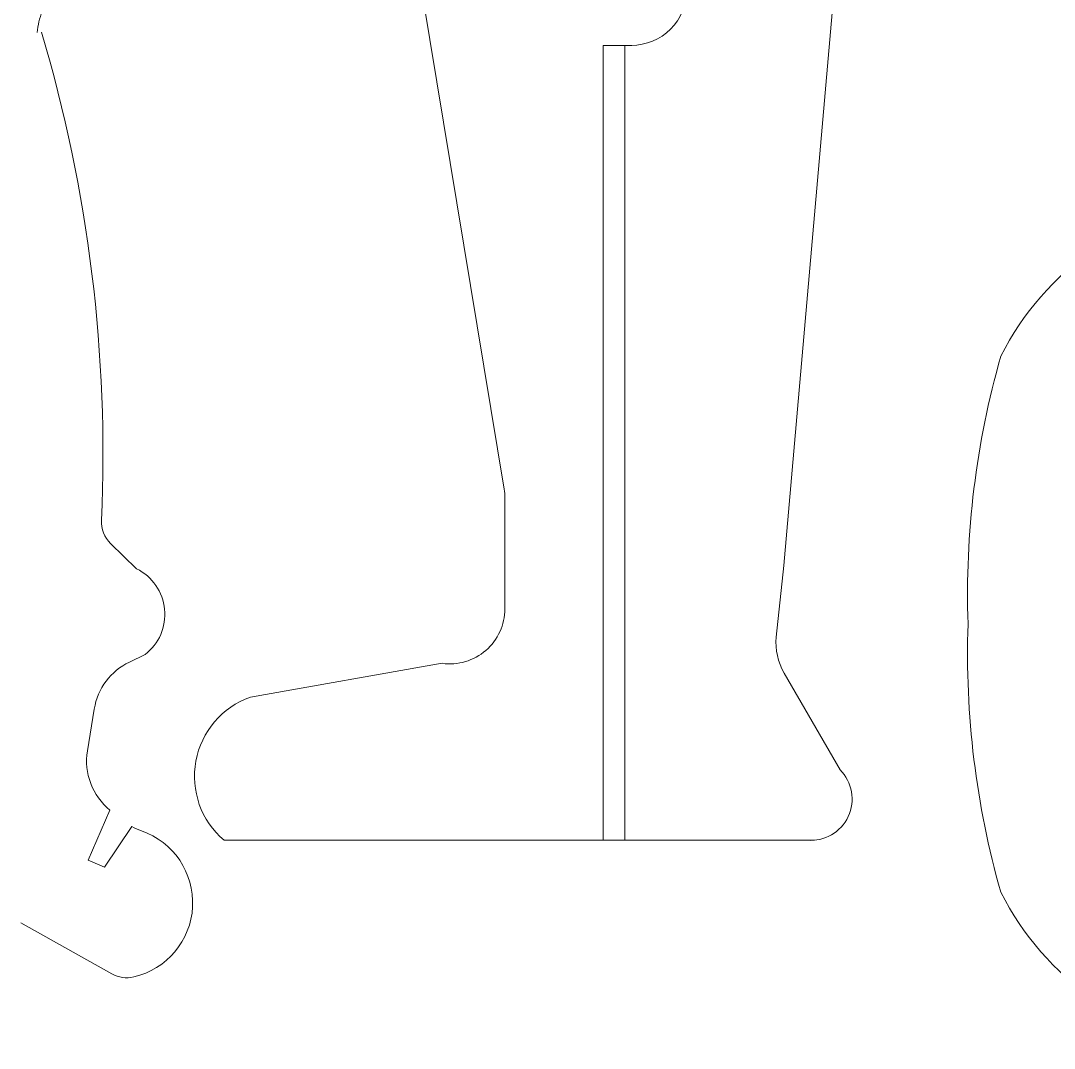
# Model space of a CAD drawing. Header units: millimetres. Extents: x 570 to 650.8, y -8.3 to 42.9.
# Drawn here: x 602.95 to 613.78, y -5.83 to 4.94 of the extents above; entities that cross this region are included whole.
import ezdxf

# ---------------------------------------------------------------- set-up
doc = ezdxf.new("R2010")
doc.units = ezdxf.units.MM
doc.header["$MEASUREMENT"] = 0
doc.layers.add('Layer 1', color=7, linetype='Continuous')

msp = doc.modelspace()

# ---------------------------------------------------------------- linework, layer by layer
at = {"layer": 'Layer 1', "color": 4, "lineweight": 9}
for points in [[(608.01923, 0.02991), (608.01923, 0.02991), (606.81706, 7.30303), (606.81706, 7.30303)], [(608.01923, 0.02991), (608.01923, 0.02991), (606.81706, 7.30303), (606.81706, 7.30303)], [(608.01923, 0.02991), (608.01923, 0.02991), (606.81706, 7.30303), (606.81706, 7.30303)], [(608.01923, 0.02991), (608.01923, 0.02991), (606.81706, 7.30303), (606.81706, 7.30303)], [(608.01923, 0.02991), (608.01923, 0.02991), (606.81706, 7.30303), (606.81706, 7.30303)], [(608.01923, 0.02991), (608.01923, 0.02991), (606.81706, 7.30303), (606.81706, 7.30303)], [(608.01923, 0.02991), (608.01923, 0.02991), (606.81706, 7.30303), (606.81706, 7.30303)], [(608.01923, 0.02991), (608.01923, 0.02991), (606.81706, 7.30303), (606.81706, 7.30303)], [(608.01923, 0.02991), (608.01923, 0.02991), (606.81706, 7.30303), (606.81706, 7.30303)], [(608.01923, 0.02991), (608.01923, 0.02991), (606.81706, 7.30303), (606.81706, 7.30303)], [(608.01923, 0.02991), (608.01923, 0.02991), (606.81706, 7.30303), (606.81706, 7.30303)], [(608.01923, 0.02991), (608.01923, 0.02991), (606.81706, 7.30303), (606.81706, 7.30303)], [(608.01923, 0.02991), (608.01923, 0.02991), (606.81706, 7.30303), (606.81706, 7.30303)], [(608.01923, 0.02991), (608.01923, 0.02991), (606.81706, 7.30303), (606.81706, 7.30303)], [(608.01923, 0.02991), (608.01923, 0.02991), (606.81706, 7.30303), (606.81706, 7.30303)], [(608.01923, 0.02991), (608.01923, 0.02991), (606.81706, 7.30303), (606.81706, 7.30303)], [(608.01923, 0.02991), (608.01923, 0.02991), (606.81706, 7.30303), (606.81706, 7.30303)], [(608.01923, 0.02991), (608.01923, 0.02991), (606.81706, 7.30303), (606.81706, 7.30303)], [(608.01923, 0.02991), (608.01923, 0.02991), (606.81706, 7.30303), (606.81706, 7.30303)], [(608.01923, 0.02991), (608.01923, 0.02991), (606.81706, 7.30303), (606.81706, 7.30303)], [(608.01923, 0.02991), (608.01923, 0.02991), (606.81706, 7.30303), (606.81706, 7.30303)], [(611.46397, 5.10288), (611.46397, 5.10288), (610.94981, -0.77228), (610.94981, -0.77228)], [(611.46397, 5.10288), (611.46397, 5.10288), (610.94981, -0.77228), (610.94981, -0.77228)], [(611.46397, 5.10288), (611.46397, 5.10288), (610.94981, -0.77228), (610.94981, -0.77228)], [(611.46397, 5.10288), (611.46397, 5.10288), (610.94981, -0.77228), (610.94981, -0.77228)], [(611.46397, 5.10288), (611.46397, 5.10288), (610.94981, -0.77228), (610.94981, -0.77228)], [(611.46397, 5.10288), (611.46397, 5.10288), (610.94981, -0.77228), (610.94981, -0.77228)], [(611.46397, 5.10288), (611.46397, 5.10288), (610.94981, -0.77228), (610.94981, -0.77228)], [(611.46397, 5.10288), (611.46397, 5.10288), (610.94981, -0.77228), (610.94981, -0.77228)], [(611.46397, 5.10288), (611.46397, 5.10288), (610.94981, -0.77228), (610.94981, -0.77228)], [(611.46397, 5.10288), (611.46397, 5.10288), (610.94981, -0.77228), (610.94981, -0.77228)], [(611.46397, 5.10288), (611.46397, 5.10288), (610.94981, -0.77228), (610.94981, -0.77228)], [(611.46397, 5.10288), (611.46397, 5.10288), (610.94981, -0.77228), (610.94981, -0.77228)], [(611.46397, 5.10288), (611.46397, 5.10288), (610.94981, -0.77228), (610.94981, -0.77228)], [(611.46397, 5.10288), (611.46397, 5.10288), (610.94981, -0.77228), (610.94981, -0.77228)], [(611.46397, 5.10288), (611.46397, 5.10288), (610.94981, -0.77228), (610.94981, -0.77228)], [(611.46397, 5.10288), (611.46397, 5.10288), (610.94981, -0.77228), (610.94981, -0.77228)], [(611.46397, 5.10288), (611.46397, 5.10288), (610.94981, -0.77228), (610.94981, -0.77228)], [(611.46397, 5.10288), (611.46397, 5.10288), (610.94981, -0.77228), (610.94981, -0.77228)], [(611.46397, 5.10288), (611.46397, 5.10288), (610.94981, -0.77228), (610.94981, -0.77228)], [(611.46397, 5.10288), (611.46397, 5.10288), (610.94981, -0.77228), (610.94981, -0.77228)], [(611.46397, 5.10288), (611.46397, 5.10288), (610.94981, -0.77228), (610.94981, -0.77228)], [(603.17719, 5.03846), (603.14724, 4.96812), (603.12963, 4.89316), (603.12509, 4.81687)], [(603.79648, -0.29598), (603.87524, 1.43179), (603.66303, 3.16071), (603.16874, 4.81824)], [(609.35564, 4.68141), (609.35564, 4.68141), (609.05644, 4.68141), (609.05644, 4.68141)], [(609.35564, 4.68141), (609.35564, 4.68141), (609.05644, 4.68141), (609.05644, 4.68141)], [(609.35564, 4.68141), (609.35564, 4.68141), (609.05644, 4.68141), (609.05644, 4.68141)], [(609.35564, 4.68141), (609.35564, 4.68141), (609.05644, 4.68141), (609.05644, 4.68141)], [(609.35564, 4.68141), (609.35564, 4.68141), (609.05644, 4.68141), (609.05644, 4.68141)], [(609.35564, 4.68141), (609.35564, 4.68141), (609.05644, 4.68141), (609.05644, 4.68141)], [(609.35564, 4.68141), (609.35564, 4.68141), (609.05644, 4.68141), (609.05644, 4.68141)], [(609.35564, 4.68141), (609.35564, 4.68141), (609.05644, 4.68141), (609.05644, 4.68141)], [(609.35564, 4.68141), (609.35564, 4.68141), (609.05644, 4.68141), (609.05644, 4.68141)], [(609.35564, 4.68141), (609.35564, 4.68141), (609.05644, 4.68141), (609.05644, 4.68141)], [(609.35564, 4.68141), (609.35564, 4.68141), (609.05644, 4.68141), (609.05644, 4.68141)], [(609.35564, 4.68141), (609.35564, 4.68141), (609.05644, 4.68141), (609.05644, 4.68141)], [(609.35564, 4.68141), (609.35564, 4.68141), (609.05644, 4.68141), (609.05644, 4.68141)], [(609.35564, 4.68141), (609.35564, 4.68141), (609.05644, 4.68141), (609.05644, 4.68141)], [(609.35564, 4.68141), (609.35564, 4.68141), (609.05644, 4.68141), (609.05644, 4.68141)], [(609.35564, 4.68141), (609.35564, 4.68141), (609.05644, 4.68141), (609.05644, 4.68141)], [(609.35564, 4.68141), (609.35564, 4.68141), (609.05644, 4.68141), (609.05644, 4.68141)], [(609.35564, 4.68141), (609.35564, 4.68141), (609.05644, 4.68141), (609.05644, 4.68141)], [(609.35564, 4.68141), (609.35564, 4.68141), (609.05644, 4.68141), (609.05644, 4.68141)], [(609.35564, 4.68141), (609.35564, 4.68141), (609.05644, 4.68141), (609.05644, 4.68141)], [(609.35564, 4.68141), (609.35564, 4.68141), (609.05644, 4.68141), (609.05644, 4.68141)], [(609.05644, 4.68141), (609.05644, 4.68141), (609.05644, -3.65297), (609.05644, -3.65297)], [(609.05644, 4.68141), (609.05644, 4.68141), (609.05644, -3.65297), (609.05644, -3.65297)], [(609.05644, 4.68141), (609.05644, 4.68141), (609.05644, -3.65297), (609.05644, -3.65297)], [(609.05644, 4.68141), (609.05644, 4.68141), (609.05644, -3.65297), (609.05644, -3.65297)], [(609.05644, 4.68141), (609.05644, 4.68141), (609.05644, -3.65297), (609.05644, -3.65297)], [(609.05644, 4.68141), (609.05644, 4.68141), (609.05644, -3.65297), (609.05644, -3.65297)], [(609.05644, 4.68141), (609.05644, 4.68141), (609.05644, -3.65297), (609.05644, -3.65297)], [(609.05644, 4.68141), (609.05644, 4.68141), (609.05644, -3.65297), (609.05644, -3.65297)], [(609.05644, 4.68141), (609.05644, 4.68141), (609.05644, -3.65297), (609.05644, -3.65297)], [(609.05644, 4.68141), (609.05644, 4.68141), (609.05644, -3.65297), (609.05644, -3.65297)], [(609.05644, 4.68141), (609.05644, 4.68141), (609.05644, -3.65297), (609.05644, -3.65297)], [(609.05644, 4.68141), (609.05644, 4.68141), (609.05644, -3.65297), (609.05644, -3.65297)], [(609.05644, 4.68141), (609.05644, 4.68141), (609.05644, -3.65297), (609.05644, -3.65297)], [(609.05644, 4.68141), (609.05644, 4.68141), (609.05644, -3.65297), (609.05644, -3.65297)], [(609.05644, 4.68141), (609.05644, 4.68141), (609.05644, -3.65297), (609.05644, -3.65297)], [(609.05644, 4.68141), (609.05644, 4.68141), (609.05644, -3.65297), (609.05644, -3.65297)], [(609.05644, 4.68141), (609.05644, 4.68141), (609.05644, -3.65297), (609.05644, -3.65297)], [(609.05644, 4.68141), (609.05644, 4.68141), (609.05644, -3.65297), (609.05644, -3.65297)], [(609.05644, 4.68141), (609.05644, 4.68141), (609.05644, -3.65297), (609.05644, -3.65297)], [(609.05644, 4.68141), (609.05644, 4.68141), (609.05644, -3.65297), (609.05644, -3.65297)], [(609.05644, 4.68141), (609.05644, 4.68141), (609.05644, -3.65297), (609.05644, -3.65297)], [(609.28426, 4.68141), (609.28426, 4.68141), (609.28426, -3.65297), (609.28426, -3.65297)], [(609.28426, 4.68141), (609.28426, 4.68141), (609.28426, -3.65297), (609.28426, -3.65297)], [(609.28426, 4.68141), (609.28426, 4.68141), (609.28426, -3.65297), (609.28426, -3.65297)], [(609.28426, 4.68141), (609.28426, 4.68141), (609.28426, -3.65297), (609.28426, -3.65297)], [(609.28426, 4.68141), (609.28426, 4.68141), (609.28426, -3.65297), (609.28426, -3.65297)], [(609.28426, 4.68141), (609.28426, 4.68141), (609.28426, -3.65297), (609.28426, -3.65297)], [(609.28426, 4.68141), (609.28426, 4.68141), (609.28426, -3.65297), (609.28426, -3.65297)], [(609.28426, 4.68141), (609.28426, 4.68141), (609.28426, -3.65297), (609.28426, -3.65297)], [(609.28426, 4.68141), (609.28426, 4.68141), (609.28426, -3.65297), (609.28426, -3.65297)], [(609.28426, 4.68141), (609.28426, 4.68141), (609.28426, -3.65297), (609.28426, -3.65297)], [(609.28426, 4.68141), (609.28426, 4.68141), (609.28426, -3.65297), (609.28426, -3.65297)], [(609.28426, 4.68141), (609.28426, 4.68141), (609.28426, -3.65297), (609.28426, -3.65297)], [(609.28426, 4.68141), (609.28426, 4.68141), (609.28426, -3.65297), (609.28426, -3.65297)], [(609.28426, 4.68141), (609.28426, 4.68141), (609.28426, -3.65297), (609.28426, -3.65297)], [(609.28426, 4.68141), (609.28426, 4.68141), (609.28426, -3.65297), (609.28426, -3.65297)], [(609.28426, 4.68141), (609.28426, 4.68141), (609.28426, -3.65297), (609.28426, -3.65297)], [(609.28426, 4.68141), (609.28426, 4.68141), (609.28426, -3.65297), (609.28426, -3.65297)], [(609.28426, 4.68141), (609.28426, 4.68141), (609.28426, -3.65297), (609.28426, -3.65297)], [(609.28426, 4.68141), (609.28426, 4.68141), (609.28426, -3.65297), (609.28426, -3.65297)], [(609.28426, 4.68141), (609.28426, 4.68141), (609.28426, -3.65297), (609.28426, -3.65297)], [(609.28426, 4.68141), (609.28426, 4.68141), (609.28426, -3.65297), (609.28426, -3.65297)], [(615.57727, 3.05952), (614.56656, 2.94737), (613.68087, 2.33164), (613.22379, 1.42311)], [(613.22381, 1.42311), (612.96336, 0.51052), (612.84738, -0.43727), (612.88014, -1.38593)], [(608.02633, -0.06553), (608.02633, -0.03364), (608.02398, -0.00172), (608.01922, 0.02989)], [(608.02633, -1.22669), (608.02633, -1.22669), (608.02633, -0.06553), (608.02633, -0.06553)], [(608.02633, -1.22669), (608.02633, -1.22669), (608.02633, -0.06553), (608.02633, -0.06553)], [(608.02633, -1.22669), (608.02633, -1.22669), (608.02633, -0.06553), (608.02633, -0.06553)], [(608.02633, -1.22669), (608.02633, -1.22669), (608.02633, -0.06553), (608.02633, -0.06553)], [(608.02633, -1.22669), (608.02633, -1.22669), (608.02633, -0.06553), (608.02633, -0.06553)], [(608.02633, -1.22669), (608.02633, -1.22669), (608.02633, -0.06553), (608.02633, -0.06553)], [(608.02633, -1.22669), (608.02633, -1.22669), (608.02633, -0.06553), (608.02633, -0.06553)], [(608.02633, -1.22669), (608.02633, -1.22669), (608.02633, -0.06553), (608.02633, -0.06553)], [(608.02633, -1.22669), (608.02633, -1.22669), (608.02633, -0.06553), (608.02633, -0.06553)], [(608.02633, -1.22669), (608.02633, -1.22669), (608.02633, -0.06553), (608.02633, -0.06553)], [(608.02633, -1.22669), (608.02633, -1.22669), (608.02633, -0.06553), (608.02633, -0.06553)], [(608.02633, -1.22669), (608.02633, -1.22669), (608.02633, -0.06553), (608.02633, -0.06553)], [(608.02633, -1.22669), (608.02633, -1.22669), (608.02633, -0.06553), (608.02633, -0.06553)], [(608.02633, -1.22669), (608.02633, -1.22669), (608.02633, -0.06553), (608.02633, -0.06553)], [(608.02633, -1.22669), (608.02633, -1.22669), (608.02633, -0.06553), (608.02633, -0.06553)], [(608.02633, -1.22669), (608.02633, -1.22669), (608.02633, -0.06553), (608.02633, -0.06553)], [(608.02633, -1.22669), (608.02633, -1.22669), (608.02633, -0.06553), (608.02633, -0.06553)], [(608.02633, -1.22669), (608.02633, -1.22669), (608.02633, -0.06553), (608.02633, -0.06553)], [(608.02633, -1.22669), (608.02633, -1.22669), (608.02633, -0.06553), (608.02633, -0.06553)], [(608.02633, -1.22669), (608.02633, -1.22669), (608.02633, -0.06553), (608.02633, -0.06553)], [(608.02633, -1.22669), (608.02633, -1.22669), (608.02633, -0.06553), (608.02633, -0.06553)], [(603.79648, -0.29598), (603.79229, -0.38766), (603.82743, -0.47669), (603.89309, -0.54077)], [(603.89311, -0.54076), (603.89311, -0.54076), (604.16503, -0.80623), (604.16503, -0.80623)], [(603.89311, -0.54076), (603.89311, -0.54076), (604.16503, -0.80623), (604.16503, -0.80623)], [(603.89311, -0.54076), (603.89311, -0.54076), (604.16503, -0.80623), (604.16503, -0.80623)], [(603.89311, -0.54076), (603.89311, -0.54076), (604.16503, -0.80623), (604.16503, -0.80623)], [(603.89311, -0.54076), (603.89311, -0.54076), (604.16503, -0.80623), (604.16503, -0.80623)], [(603.89311, -0.54076), (603.89311, -0.54076), (604.16503, -0.80623), (604.16503, -0.80623)], [(603.89311, -0.54076), (603.89311, -0.54076), (604.16503, -0.80623), (604.16503, -0.80623)], [(603.89311, -0.54076), (603.89311, -0.54076), (604.16503, -0.80623), (604.16503, -0.80623)], [(603.89311, -0.54076), (603.89311, -0.54076), (604.16503, -0.80623), (604.16503, -0.80623)], [(603.89311, -0.54076), (603.89311, -0.54076), (604.16503, -0.80623), (604.16503, -0.80623)], [(603.89311, -0.54076), (603.89311, -0.54076), (604.16503, -0.80623), (604.16503, -0.80623)], [(603.89311, -0.54076), (603.89311, -0.54076), (604.16503, -0.80623), (604.16503, -0.80623)], [(603.89311, -0.54076), (603.89311, -0.54076), (604.16503, -0.80623), (604.16503, -0.80623)], [(603.89311, -0.54076), (603.89311, -0.54076), (604.16503, -0.80623), (604.16503, -0.80623)], [(603.89311, -0.54076), (603.89311, -0.54076), (604.16503, -0.80623), (604.16503, -0.80623)], [(603.89311, -0.54076), (603.89311, -0.54076), (604.16503, -0.80623), (604.16503, -0.80623)], [(603.89311, -0.54076), (603.89311, -0.54076), (604.16503, -0.80623), (604.16503, -0.80623)], [(603.89311, -0.54076), (603.89311, -0.54076), (604.16503, -0.80623), (604.16503, -0.80623)], [(603.89311, -0.54076), (603.89311, -0.54076), (604.16503, -0.80623), (604.16503, -0.80623)], [(603.89311, -0.54076), (603.89311, -0.54076), (604.16503, -0.80623), (604.16503, -0.80623)], [(603.89311, -0.54076), (603.89311, -0.54076), (604.16503, -0.80623), (604.16503, -0.80623)], [(610.94981, -0.77228), (610.94981, -0.77228), (610.86907, -1.52219), (610.86907, -1.52219)], [(610.94981, -0.77228), (610.94981, -0.77228), (610.86907, -1.52219), (610.86907, -1.52219)], [(610.94981, -0.77228), (610.94981, -0.77228), (610.86907, -1.52219), (610.86907, -1.52219)], [(610.94981, -0.77228), (610.94981, -0.77228), (610.86907, -1.52219), (610.86907, -1.52219)], [(610.94981, -0.77228), (610.94981, -0.77228), (610.86907, -1.52219), (610.86907, -1.52219)], [(610.94981, -0.77228), (610.94981, -0.77228), (610.86907, -1.52219), (610.86907, -1.52219)], [(610.94981, -0.77228), (610.94981, -0.77228), (610.86907, -1.52219), (610.86907, -1.52219)], [(610.94981, -0.77228), (610.94981, -0.77228), (610.86907, -1.52219), (610.86907, -1.52219)], [(610.94981, -0.77228), (610.94981, -0.77228), (610.86907, -1.52219), (610.86907, -1.52219)], [(610.94981, -0.77228), (610.94981, -0.77228), (610.86907, -1.52219), (610.86907, -1.52219)], [(610.94981, -0.77228), (610.94981, -0.77228), (610.86907, -1.52219), (610.86907, -1.52219)], [(610.94981, -0.77228), (610.94981, -0.77228), (610.86907, -1.52219), (610.86907, -1.52219)], [(610.94981, -0.77228), (610.94981, -0.77228), (610.86907, -1.52219), (610.86907, -1.52219)], [(610.94981, -0.77228), (610.94981, -0.77228), (610.86907, -1.52219), (610.86907, -1.52219)], [(610.94981, -0.77228), (610.94981, -0.77228), (610.86907, -1.52219), (610.86907, -1.52219)], [(610.94981, -0.77228), (610.94981, -0.77228), (610.86907, -1.52219), (610.86907, -1.52219)], [(610.94981, -0.77228), (610.94981, -0.77228), (610.86907, -1.52219), (610.86907, -1.52219)], [(610.94981, -0.77228), (610.94981, -0.77228), (610.86907, -1.52219), (610.86907, -1.52219)], [(610.94981, -0.77228), (610.94981, -0.77228), (610.86907, -1.52219), (610.86907, -1.52219)], [(610.94981, -0.77228), (610.94981, -0.77228), (610.86907, -1.52219), (610.86907, -1.52219)], [(610.94981, -0.77228), (610.94981, -0.77228), (610.86907, -1.52219), (610.86907, -1.52219)], [(612.88011, -1.38593), (612.84722, -2.33534), (612.96318, -3.28432), (613.22379, -4.19802)], [(610.86907, -1.52219), (610.85763, -1.65359), (610.88682, -1.78546), (610.95279, -1.89967)], [(604.25393, -1.70564), (604.25393, -1.70564), (604.09024, -1.78457), (604.09024, -1.78457)], [(604.25393, -1.70564), (604.25393, -1.70564), (604.09024, -1.78457), (604.09024, -1.78457)], [(604.25393, -1.70564), (604.25393, -1.70564), (604.09024, -1.78457), (604.09024, -1.78457)], [(604.25393, -1.70564), (604.25393, -1.70564), (604.09024, -1.78457), (604.09024, -1.78457)], [(604.25393, -1.70564), (604.25393, -1.70564), (604.09024, -1.78457), (604.09024, -1.78457)], [(604.25393, -1.70564), (604.25393, -1.70564), (604.09024, -1.78457), (604.09024, -1.78457)], [(604.25393, -1.70564), (604.25393, -1.70564), (604.09024, -1.78457), (604.09024, -1.78457)], [(604.25393, -1.70564), (604.25393, -1.70564), (604.09024, -1.78457), (604.09024, -1.78457)], [(604.25393, -1.70564), (604.25393, -1.70564), (604.09024, -1.78457), (604.09024, -1.78457)], [(604.25393, -1.70564), (604.25393, -1.70564), (604.09024, -1.78457), (604.09024, -1.78457)], [(604.25393, -1.70564), (604.25393, -1.70564), (604.09024, -1.78457), (604.09024, -1.78457)], [(604.25393, -1.70564), (604.25393, -1.70564), (604.09024, -1.78457), (604.09024, -1.78457)], [(604.25393, -1.70564), (604.25393, -1.70564), (604.09024, -1.78457), (604.09024, -1.78457)], [(604.25393, -1.70564), (604.25393, -1.70564), (604.09024, -1.78457), (604.09024, -1.78457)], [(604.25393, -1.70564), (604.25393, -1.70564), (604.09024, -1.78457), (604.09024, -1.78457)], [(604.25393, -1.70564), (604.25393, -1.70564), (604.09024, -1.78457), (604.09024, -1.78457)], [(604.25393, -1.70564), (604.25393, -1.70564), (604.09024, -1.78457), (604.09024, -1.78457)], [(604.25393, -1.70564), (604.25393, -1.70564), (604.09024, -1.78457), (604.09024, -1.78457)], [(604.25393, -1.70564), (604.25393, -1.70564), (604.09024, -1.78457), (604.09024, -1.78457)], [(604.25393, -1.70564), (604.25393, -1.70564), (604.09024, -1.78457), (604.09024, -1.78457)], [(604.25393, -1.70564), (604.25393, -1.70564), (604.09024, -1.78457), (604.09024, -1.78457)], [(604.09024, -1.78457), (603.89464, -1.87851), (603.75723, -2.06238), (603.72212, -2.27669)], [(605.35842, -2.15191), (605.35842, -2.15191), (607.36729, -1.79781), (607.36729, -1.79781)], [(605.35842, -2.15191), (605.35842, -2.15191), (607.36729, -1.79781), (607.36729, -1.79781)], [(605.35842, -2.15191), (605.35842, -2.15191), (607.36729, -1.79781), (607.36729, -1.79781)], [(605.35842, -2.15191), (605.35842, -2.15191), (607.36729, -1.79781), (607.36729, -1.79781)], [(605.35842, -2.15191), (605.35842, -2.15191), (607.36729, -1.79781), (607.36729, -1.79781)], [(605.35842, -2.15191), (605.35842, -2.15191), (607.36729, -1.79781), (607.36729, -1.79781)], [(605.35842, -2.15191), (605.35842, -2.15191), (607.36729, -1.79781), (607.36729, -1.79781)], [(605.35842, -2.15191), (605.35842, -2.15191), (607.36729, -1.79781), (607.36729, -1.79781)], [(605.35842, -2.15191), (605.35842, -2.15191), (607.36729, -1.79781), (607.36729, -1.79781)], [(605.35842, -2.15191), (605.35842, -2.15191), (607.36729, -1.79781), (607.36729, -1.79781)], [(605.35842, -2.15191), (605.35842, -2.15191), (607.36729, -1.79781), (607.36729, -1.79781)], [(605.35842, -2.15191), (605.35842, -2.15191), (607.36729, -1.79781), (607.36729, -1.79781)], [(605.35842, -2.15191), (605.35842, -2.15191), (607.36729, -1.79781), (607.36729, -1.79781)], [(605.35842, -2.15191), (605.35842, -2.15191), (607.36729, -1.79781), (607.36729, -1.79781)], [(605.35842, -2.15191), (605.35842, -2.15191), (607.36729, -1.79781), (607.36729, -1.79781)], [(605.35842, -2.15191), (605.35842, -2.15191), (607.36729, -1.79781), (607.36729, -1.79781)], [(605.35842, -2.15191), (605.35842, -2.15191), (607.36729, -1.79781), (607.36729, -1.79781)], [(605.35842, -2.15191), (605.35842, -2.15191), (607.36729, -1.79781), (607.36729, -1.79781)], [(605.35842, -2.15191), (605.35842, -2.15191), (607.36729, -1.79781), (607.36729, -1.79781)], [(605.35842, -2.15191), (605.35842, -2.15191), (607.36729, -1.79781), (607.36729, -1.79781)], [(605.35842, -2.15191), (605.35842, -2.15191), (607.36729, -1.79781), (607.36729, -1.79781)], [(610.95281, -1.89967), (610.95281, -1.89967), (611.53811, -2.91347), (611.53811, -2.91347)], [(610.95281, -1.89967), (610.95281, -1.89967), (611.53811, -2.91347), (611.53811, -2.91347)], [(610.95281, -1.89967), (610.95281, -1.89967), (611.53811, -2.91347), (611.53811, -2.91347)], [(610.95281, -1.89967), (610.95281, -1.89967), (611.53811, -2.91347), (611.53811, -2.91347)], [(610.95281, -1.89967), (610.95281, -1.89967), (611.53811, -2.91347), (611.53811, -2.91347)], [(610.95281, -1.89967), (610.95281, -1.89967), (611.53811, -2.91347), (611.53811, -2.91347)], [(610.95281, -1.89967), (610.95281, -1.89967), (611.53811, -2.91347), (611.53811, -2.91347)], [(610.95281, -1.89967), (610.95281, -1.89967), (611.53811, -2.91347), (611.53811, -2.91347)], [(610.95281, -1.89967), (610.95281, -1.89967), (611.53811, -2.91347), (611.53811, -2.91347)], [(610.95281, -1.89967), (610.95281, -1.89967), (611.53811, -2.91347), (611.53811, -2.91347)], [(610.95281, -1.89967), (610.95281, -1.89967), (611.53811, -2.91347), (611.53811, -2.91347)], [(610.95281, -1.89967), (610.95281, -1.89967), (611.53811, -2.91347), (611.53811, -2.91347)], [(610.95281, -1.89967), (610.95281, -1.89967), (611.53811, -2.91347), (611.53811, -2.91347)], [(610.95281, -1.89967), (610.95281, -1.89967), (611.53811, -2.91347), (611.53811, -2.91347)], [(610.95281, -1.89967), (610.95281, -1.89967), (611.53811, -2.91347), (611.53811, -2.91347)], [(610.95281, -1.89967), (610.95281, -1.89967), (611.53811, -2.91347), (611.53811, -2.91347)], [(610.95281, -1.89967), (610.95281, -1.89967), (611.53811, -2.91347), (611.53811, -2.91347)], [(610.95281, -1.89967), (610.95281, -1.89967), (611.53811, -2.91347), (611.53811, -2.91347)], [(610.95281, -1.89967), (610.95281, -1.89967), (611.53811, -2.91347), (611.53811, -2.91347)], [(610.95281, -1.89967), (610.95281, -1.89967), (611.53811, -2.91347), (611.53811, -2.91347)], [(610.95281, -1.89967), (610.95281, -1.89967), (611.53811, -2.91347), (611.53811, -2.91347)], [(603.72212, -2.27669), (603.72212, -2.27669), (603.65043, -2.71503), (603.65043, -2.71503)], [(603.72212, -2.27669), (603.72212, -2.27669), (603.65043, -2.71503), (603.65043, -2.71503)], [(603.72212, -2.27669), (603.72212, -2.27669), (603.65043, -2.71503), (603.65043, -2.71503)], [(603.72212, -2.27669), (603.72212, -2.27669), (603.65043, -2.71503), (603.65043, -2.71503)], [(603.72212, -2.27669), (603.72212, -2.27669), (603.65043, -2.71503), (603.65043, -2.71503)], [(603.72212, -2.27669), (603.72212, -2.27669), (603.65043, -2.71503), (603.65043, -2.71503)], [(603.72212, -2.27669), (603.72212, -2.27669), (603.65043, -2.71503), (603.65043, -2.71503)], [(603.72212, -2.27669), (603.72212, -2.27669), (603.65043, -2.71503), (603.65043, -2.71503)], [(603.72212, -2.27669), (603.72212, -2.27669), (603.65043, -2.71503), (603.65043, -2.71503)], [(603.72212, -2.27669), (603.72212, -2.27669), (603.65043, -2.71503), (603.65043, -2.71503)], [(603.72212, -2.27669), (603.72212, -2.27669), (603.65043, -2.71503), (603.65043, -2.71503)], [(603.72212, -2.27669), (603.72212, -2.27669), (603.65043, -2.71503), (603.65043, -2.71503)], [(603.72212, -2.27669), (603.72212, -2.27669), (603.65043, -2.71503), (603.65043, -2.71503)], [(603.72212, -2.27669), (603.72212, -2.27669), (603.65043, -2.71503), (603.65043, -2.71503)], [(603.72212, -2.27669), (603.72212, -2.27669), (603.65043, -2.71503), (603.65043, -2.71503)], [(603.72212, -2.27669), (603.72212, -2.27669), (603.65043, -2.71503), (603.65043, -2.71503)], [(603.72212, -2.27669), (603.72212, -2.27669), (603.65043, -2.71503), (603.65043, -2.71503)], [(603.72212, -2.27669), (603.72212, -2.27669), (603.65043, -2.71503), (603.65043, -2.71503)], [(603.72212, -2.27669), (603.72212, -2.27669), (603.65043, -2.71503), (603.65043, -2.71503)], [(603.72212, -2.27669), (603.72212, -2.27669), (603.65043, -2.71503), (603.65043, -2.71503)], [(603.72212, -2.27669), (603.72212, -2.27669), (603.65043, -2.71503), (603.65043, -2.71503)], [(603.65043, -2.71503), (603.61207, -2.94962), (603.70179, -3.18687), (603.88581, -3.33723)], [(603.88583, -3.33723), (603.88583, -3.33723), (603.65639, -3.86023), (603.65639, -3.86023)], [(603.88583, -3.33723), (603.88583, -3.33723), (603.65639, -3.86023), (603.65639, -3.86023)], [(603.88583, -3.33723), (603.88583, -3.33723), (603.65639, -3.86023), (603.65639, -3.86023)], [(603.88583, -3.33723), (603.88583, -3.33723), (603.65639, -3.86023), (603.65639, -3.86023)], [(603.88583, -3.33723), (603.88583, -3.33723), (603.65639, -3.86023), (603.65639, -3.86023)], [(603.88583, -3.33723), (603.88583, -3.33723), (603.65639, -3.86023), (603.65639, -3.86023)], [(603.88583, -3.33723), (603.88583, -3.33723), (603.65639, -3.86023), (603.65639, -3.86023)], [(603.88583, -3.33723), (603.88583, -3.33723), (603.65639, -3.86023), (603.65639, -3.86023)], [(603.88583, -3.33723), (603.88583, -3.33723), (603.65639, -3.86023), (603.65639, -3.86023)], [(603.88583, -3.33723), (603.88583, -3.33723), (603.65639, -3.86023), (603.65639, -3.86023)], [(603.88583, -3.33723), (603.88583, -3.33723), (603.65639, -3.86023), (603.65639, -3.86023)], [(603.88583, -3.33723), (603.88583, -3.33723), (603.65639, -3.86023), (603.65639, -3.86023)], [(603.88583, -3.33723), (603.88583, -3.33723), (603.65639, -3.86023), (603.65639, -3.86023)], [(603.88583, -3.33723), (603.88583, -3.33723), (603.65639, -3.86023), (603.65639, -3.86023)], [(603.88583, -3.33723), (603.88583, -3.33723), (603.65639, -3.86023), (603.65639, -3.86023)], [(603.88583, -3.33723), (603.88583, -3.33723), (603.65639, -3.86023), (603.65639, -3.86023)], [(603.88583, -3.33723), (603.88583, -3.33723), (603.65639, -3.86023), (603.65639, -3.86023)], [(603.88583, -3.33723), (603.88583, -3.33723), (603.65639, -3.86023), (603.65639, -3.86023)], [(603.88583, -3.33723), (603.88583, -3.33723), (603.65639, -3.86023), (603.65639, -3.86023)], [(603.88583, -3.33723), (603.88583, -3.33723), (603.65639, -3.86023), (603.65639, -3.86023)], [(603.88583, -3.33723), (603.88583, -3.33723), (603.65639, -3.86023), (603.65639, -3.86023)], [(603.83079, -3.93652), (603.83079, -3.93652), (604.11531, -3.50966), (604.11531, -3.50966)], [(603.83079, -3.93652), (603.83079, -3.93652), (604.11531, -3.50966), (604.11531, -3.50966)], [(603.83079, -3.93652), (603.83079, -3.93652), (604.11531, -3.50966), (604.11531, -3.50966)], [(603.83079, -3.93652), (603.83079, -3.93652), (604.11531, -3.50966), (604.11531, -3.50966)], [(603.83079, -3.93652), (603.83079, -3.93652), (604.11531, -3.50966), (604.11531, -3.50966)], [(603.83079, -3.93652), (603.83079, -3.93652), (604.11531, -3.50966), (604.11531, -3.50966)], [(603.83079, -3.93652), (603.83079, -3.93652), (604.11531, -3.50966), (604.11531, -3.50966)], [(603.83079, -3.93652), (603.83079, -3.93652), (604.11531, -3.50966), (604.11531, -3.50966)], [(603.83079, -3.93652), (603.83079, -3.93652), (604.11531, -3.50966), (604.11531, -3.50966)], [(603.83079, -3.93652), (603.83079, -3.93652), (604.11531, -3.50966), (604.11531, -3.50966)], [(603.83079, -3.93652), (603.83079, -3.93652), (604.11531, -3.50966), (604.11531, -3.50966)], [(603.83079, -3.93652), (603.83079, -3.93652), (604.11531, -3.50966), (604.11531, -3.50966)], [(603.83079, -3.93652), (603.83079, -3.93652), (604.11531, -3.50966), (604.11531, -3.50966)], [(603.83079, -3.93652), (603.83079, -3.93652), (604.11531, -3.50966), (604.11531, -3.50966)], [(603.83079, -3.93652), (603.83079, -3.93652), (604.11531, -3.50966), (604.11531, -3.50966)], [(603.83079, -3.93652), (603.83079, -3.93652), (604.11531, -3.50966), (604.11531, -3.50966)], [(603.83079, -3.93652), (603.83079, -3.93652), (604.11531, -3.50966), (604.11531, -3.50966)], [(603.83079, -3.93652), (603.83079, -3.93652), (604.11531, -3.50966), (604.11531, -3.50966)], [(603.83079, -3.93652), (603.83079, -3.93652), (604.11531, -3.50966), (604.11531, -3.50966)], [(603.83079, -3.93652), (603.83079, -3.93652), (604.11531, -3.50966), (604.11531, -3.50966)], [(603.83079, -3.93652), (603.83079, -3.93652), (604.11531, -3.50966), (604.11531, -3.50966)], [(604.11531, -3.50966), (604.14739, -3.52729), (604.18082, -3.54184), (604.21536, -3.55376)], [(605.08209, -3.65253), (605.08209, -3.65253), (611.26959, -3.65297), (611.26959, -3.65297)], [(605.08209, -3.65253), (605.08209, -3.65253), (611.26959, -3.65297), (611.26959, -3.65297)], [(605.08209, -3.65253), (605.08209, -3.65253), (611.26959, -3.65297), (611.26959, -3.65297)], [(605.08209, -3.65253), (605.08209, -3.65253), (611.26959, -3.65297), (611.26959, -3.65297)], [(605.08209, -3.65253), (605.08209, -3.65253), (611.26959, -3.65297), (611.26959, -3.65297)], [(605.08209, -3.65253), (605.08209, -3.65253), (611.26959, -3.65297), (611.26959, -3.65297)], [(605.08209, -3.65253), (605.08209, -3.65253), (611.26959, -3.65297), (611.26959, -3.65297)], [(605.08209, -3.65253), (605.08209, -3.65253), (611.26959, -3.65297), (611.26959, -3.65297)], [(605.08209, -3.65253), (605.08209, -3.65253), (611.26959, -3.65297), (611.26959, -3.65297)], [(605.08209, -3.65253), (605.08209, -3.65253), (611.26959, -3.65297), (611.26959, -3.65297)], [(605.08209, -3.65253), (605.08209, -3.65253), (611.26959, -3.65297), (611.26959, -3.65297)], [(605.08209, -3.65253), (605.08209, -3.65253), (611.26959, -3.65297), (611.26959, -3.65297)], [(605.08209, -3.65253), (605.08209, -3.65253), (611.26959, -3.65297), (611.26959, -3.65297)], [(605.08209, -3.65253), (605.08209, -3.65253), (611.26959, -3.65297), (611.26959, -3.65297)], [(605.08209, -3.65253), (605.08209, -3.65253), (611.26959, -3.65297), (611.26959, -3.65297)], [(605.08209, -3.65253), (605.08209, -3.65253), (611.26959, -3.65297), (611.26959, -3.65297)], [(605.08209, -3.65253), (605.08209, -3.65253), (611.26959, -3.65297), (611.26959, -3.65297)], [(605.08209, -3.65253), (605.08209, -3.65253), (611.26959, -3.65297), (611.26959, -3.65297)], [(605.08209, -3.65253), (605.08209, -3.65253), (611.26959, -3.65297), (611.26959, -3.65297)], [(605.08209, -3.65253), (605.08209, -3.65253), (611.26959, -3.65297), (611.26959, -3.65297)], [(605.08209, -3.65253), (605.08209, -3.65253), (611.26959, -3.65297), (611.26959, -3.65297)], [(603.65639, -3.86023), (603.65639, -3.86023), (603.83079, -3.93652), (603.83079, -3.93652)], [(603.65639, -3.86023), (603.65639, -3.86023), (603.83079, -3.93652), (603.83079, -3.93652)], [(603.65639, -3.86023), (603.65639, -3.86023), (603.83079, -3.93652), (603.83079, -3.93652)], [(603.65639, -3.86023), (603.65639, -3.86023), (603.83079, -3.93652), (603.83079, -3.93652)], [(603.65639, -3.86023), (603.65639, -3.86023), (603.83079, -3.93652), (603.83079, -3.93652)], [(603.65639, -3.86023), (603.65639, -3.86023), (603.83079, -3.93652), (603.83079, -3.93652)], [(603.65639, -3.86023), (603.65639, -3.86023), (603.83079, -3.93652), (603.83079, -3.93652)], [(603.65639, -3.86023), (603.65639, -3.86023), (603.83079, -3.93652), (603.83079, -3.93652)], [(603.65639, -3.86023), (603.65639, -3.86023), (603.83079, -3.93652), (603.83079, -3.93652)], [(603.65639, -3.86023), (603.65639, -3.86023), (603.83079, -3.93652), (603.83079, -3.93652)], [(603.65639, -3.86023), (603.65639, -3.86023), (603.83079, -3.93652), (603.83079, -3.93652)], [(603.65639, -3.86023), (603.65639, -3.86023), (603.83079, -3.93652), (603.83079, -3.93652)], [(603.65639, -3.86023), (603.65639, -3.86023), (603.83079, -3.93652), (603.83079, -3.93652)], [(603.65639, -3.86023), (603.65639, -3.86023), (603.83079, -3.93652), (603.83079, -3.93652)], [(603.65639, -3.86023), (603.65639, -3.86023), (603.83079, -3.93652), (603.83079, -3.93652)], [(603.65639, -3.86023), (603.65639, -3.86023), (603.83079, -3.93652), (603.83079, -3.93652)], [(603.65639, -3.86023), (603.65639, -3.86023), (603.83079, -3.93652), (603.83079, -3.93652)], [(603.65639, -3.86023), (603.65639, -3.86023), (603.83079, -3.93652), (603.83079, -3.93652)], [(603.65639, -3.86023), (603.65639, -3.86023), (603.83079, -3.93652), (603.83079, -3.93652)], [(603.65639, -3.86023), (603.65639, -3.86023), (603.83079, -3.93652), (603.83079, -3.93652)], [(603.65639, -3.86023), (603.65639, -3.86023), (603.83079, -3.93652), (603.83079, -3.93652)], [(613.22381, -4.19802), (613.68088, -5.10642), (614.56656, -5.72246), (615.57727, -5.83447)], [(602.95052, -4.51772), (602.95052, -4.51772), (603.90581, -5.05349), (603.90581, -5.05349)], [(602.95052, -4.51772), (602.95052, -4.51772), (603.90581, -5.05349), (603.90581, -5.05349)], [(602.95052, -4.51772), (602.95052, -4.51772), (603.90581, -5.05349), (603.90581, -5.05349)], [(602.95052, -4.51772), (602.95052, -4.51772), (603.90581, -5.05349), (603.90581, -5.05349)], [(602.95052, -4.51772), (602.95052, -4.51772), (603.90581, -5.05349), (603.90581, -5.05349)], [(602.95052, -4.51772), (602.95052, -4.51772), (603.90581, -5.05349), (603.90581, -5.05349)], [(602.95052, -4.51772), (602.95052, -4.51772), (603.90581, -5.05349), (603.90581, -5.05349)], [(602.95052, -4.51772), (602.95052, -4.51772), (603.90581, -5.05349), (603.90581, -5.05349)], [(602.95052, -4.51772), (602.95052, -4.51772), (603.90581, -5.05349), (603.90581, -5.05349)], [(602.95052, -4.51772), (602.95052, -4.51772), (603.90581, -5.05349), (603.90581, -5.05349)], [(602.95052, -4.51772), (602.95052, -4.51772), (603.90581, -5.05349), (603.90581, -5.05349)], [(602.95052, -4.51772), (602.95052, -4.51772), (603.90581, -5.05349), (603.90581, -5.05349)], [(602.95052, -4.51772), (602.95052, -4.51772), (603.90581, -5.05349), (603.90581, -5.05349)], [(602.95052, -4.51772), (602.95052, -4.51772), (603.90581, -5.05349), (603.90581, -5.05349)], [(602.95052, -4.51772), (602.95052, -4.51772), (603.90581, -5.05349), (603.90581, -5.05349)], [(602.95052, -4.51772), (602.95052, -4.51772), (603.90581, -5.05349), (603.90581, -5.05349)], [(602.95052, -4.51772), (602.95052, -4.51772), (603.90581, -5.05349), (603.90581, -5.05349)], [(602.95052, -4.51772), (602.95052, -4.51772), (603.90581, -5.05349), (603.90581, -5.05349)], [(602.95052, -4.51772), (602.95052, -4.51772), (603.90581, -5.05349), (603.90581, -5.05349)], [(602.95052, -4.51772), (602.95052, -4.51772), (603.90581, -5.05349), (603.90581, -5.05349)], [(602.95052, -4.51772), (602.95052, -4.51772), (603.90581, -5.05349), (603.90581, -5.05349)], [(603.90581, -5.05349), (603.97571, -5.09274), (604.05766, -5.10421), (604.13571, -5.08613)]]:
    msp.add_open_spline(points, degree=3, dxfattribs=at)
for points in [[(609.35217, 4.68141), (609.50561, 4.68141), (609.65276, 4.74234), (609.76128, 4.85087), (609.76128, 4.85087), (609.86982, 4.95939), (609.93074, 5.10651), (609.93074, 5.26001)], [(604.25393, -1.70564), (604.39978, -1.59363), (604.47742, -1.41416), (604.45934, -1.23124), (604.45934, -1.23124), (604.44131, -1.04823), (604.33004, -0.88754), (604.16503, -0.80623)], [(607.36729, -1.79781), (607.53284, -1.82117), (607.70031, -1.77134), (607.82664, -1.66198), (607.82664, -1.66198), (607.95296, -1.55262), (608.02632, -1.39387), (608.02632, -1.22669)], [(605.35842, -2.15191), (605.06162, -2.25729), (604.84361, -2.51262), (604.78658, -2.82262), (604.78658, -2.82262), (604.72959, -3.13218), (604.84223, -3.44881), (605.08208, -3.65253)], [(611.19344, -3.65297), (611.37526, -3.66884), (611.54766, -3.56919), (611.62474, -3.40382), (611.62474, -3.40382), (611.70192, -3.23846), (611.66729, -3.04267), (611.53809, -2.91347)], [(604.13572, -5.08613), (604.48246, -5.00587), (604.73398, -4.70558), (604.75246, -4.35014), (604.75246, -4.35014), (604.77094, -3.99428), (604.55186, -3.66973), (604.21536, -3.55376)]]:
    msp.add_open_spline(points, degree=3, knots=[0, 0, 0, 0, 0.5, 0.5, 0.5, 0.5, 1, 1, 1, 1], dxfattribs=at)

doc.saveas('drawing.dxf')
